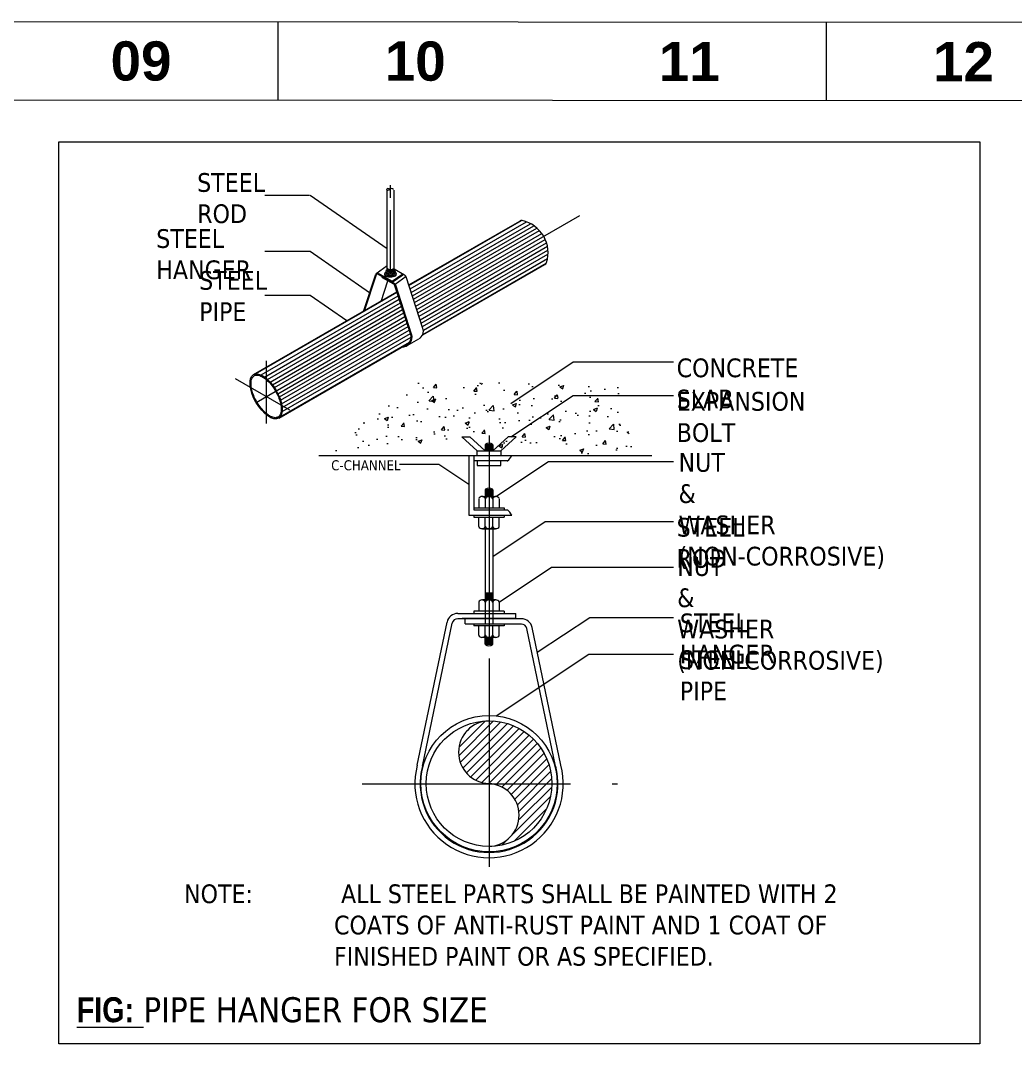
# Model space of a CAD drawing. Header units: inches. Extents: x -98933 to 1585249, y -3352739 to 192771.
# Drawn here: x -1288 to -798, y 50068 to 50584 of the extents above; entities that cross this region are included whole.
import ezdxf

# ---------------------------------------------------------------- set-up
doc = ezdxf.new("R2010")
doc.units = ezdxf.units.IN
doc.header["$MEASUREMENT"] = 0
doc.linetypes.add('CENTERX2', pattern=[4, 2.5, -0.5, 0.5, -0.5])
for name, color, linetype, lineweight in [('DIM', 7, 'Continuous', 0), ('FF-PIPE', 14, 'Continuous', 35), ('Inline', 7, 'Continuous', 0), ('Outline', 7, 'Continuous', 0), ('Scale', 7, 'Continuous', 0), ('Scale_Text', 7, 'Continuous', 0), ('Titelblk', 7, 'Continuous', 25), ('TITLE', 7, 'Continuous', 20)]:
    doc.layers.add(name, color=color, linetype=linetype, lineweight=lineweight)
doc.styles.add('arial narrow', font='tahoma.ttf')
doc.styles.get("Standard").update_dxf_attribs({"font": 'arialbd.ttf', "height": 24})

# ---------------------------------------------------------------- blocks, each defined once
blk = doc.blocks.new('swedl')
at = {"layer": 'FF-PIPE', "lineweight": 0}
h = blk.add_hatch(dxfattribs=at)
h.set_pattern_fill('AR-CONC', color=0, scale=6.75, style=0)
h.set_pattern_definition([(50, (203153.7, -17436.07), (48.41506, -4.23577), [5.0625, -55.6875]), (355, (203153.7, -17436.07), (-9.3657, 50.77297), [4.05, -44.55]), (100.4514, (203157.734, -17436.423), (39.0494, 46.53717), [4.30246, -47.3271]), (46.1842, (203153.7, -17422.57), (72.0388, -11.1725), [7.5938, -83.5312]), (96.6356, (203159.7, -17423.5), (63.0897, 65.753), [6.4537, -70.9906]), (351.1842, (203153.7, -17422.57), (63.0897, 65.753), [6.075, -66.825]), (21, (203160.45, -17425.945), (40.29123, -27.17678), [5.0625, -55.6875]), (326, (203160.45, -17425.945), (16.4238, 48.9476), [4.05, -44.55]), (71.4514, (203163.807, -17428.21), (56.71503, 21.7708), [4.30246, -47.3271]), (37.5, (203153.7, -17436.07), (0.82079, 22.470335), [0, -44.01, 0, -45.225, 0, -44.71875]), (7.5, (203153.7, -17436.07), (17.7572, 26.62279), [0, -25.785, 0, -42.9975, 0, -17.04375]), (327.5, (203138.647, -17436.07), (36.033014, -1.522454), [0, -16.875, 0, -52.65, 0, -69.8625]), (317.5, (203131.897, -17436.07), (39.36507, 6.75709), [0, -21.9375, 0, -34.965, 0, -49.6125])])
edge = h.paths.add_edge_path()
edge.add_line((207147.1, -17328.3), (207251.1, -17240.8))
edge.add_line((207251.1, -17240.8), (207497, -17240.8))
edge.add_line((207497, -17240.8), (207518.4, -17328.3))
edge.add_line((207130.3, -17328.3), (207542, -17328.3))
edge.add_line((207320.3, -17322.7), (207302, -17305.9))
edge.add_line((207320.3, -17328.3), (207320.3, -17322.7))
edge.add_line((207320.3, -17322.7), (207348.7, -17322.7))
edge.add_line((207348.7, -17322.7), (207348.7, -17328.3))
edge.add_line((207302, -17305.9), (207311.6, -17305.9))
edge.add_line((207330, -17322.7), (207311.6, -17305.9))
edge.add_line((207339, -17322.7), (207357.3, -17305.9))
edge.add_line((207348.7, -17322.7), (207367, -17305.9))
edge.add_line((207367, -17305.9), (207357.3, -17305.9))
h = blk.add_hatch(dxfattribs=at)
h.set_pattern_fill('ANSI31', color=0, scale=56.25, style=0)
h.set_pattern_definition([(45, (203162.9995, -17399.7794), (-4.971845, 4.971845), [])])
h.paths.add_polyline_path([(207343.8, -17722), (207343.8, -17646.6, 0.968683)])
h.paths.add_polyline_path([(207419.1, -17722, 0.414214), (207343.8, -17646.6), (207343.8, -17722)])
h.paths.add_polyline_path([(207343.8, -17797.4, 0.414214), (207419.1, -17722), (207343.8, -17722, -0.968683)])
at = {"layer": 'DIM', "color": 7}
blk.add_lwpolyline([(206827.6, -16951.7), (207932.8, -16951.7), (207932.8, -18034.4), (206827.6, -18034.4)], close=True, dxfattribs=at)
at = {"layer": 'FF-PIPE', "color": 0, "lineweight": 0}
for p, q in [((207221.4, -17107), (207221.4, -17009.6)), ((207229.8, -17106.9), (207229.8, -17009.6)), ((207128.5, -17016), (207074.9, -17016)), ((207221.4, -17080.2), (207129.2, -17016)), ((207247.5, -17123.5), (207380.6, -17046.7)), ((207247.7, -17124), (207382.6, -17046.1)), ((207249.2, -17128.3), (207388.7, -17047.7)), ((207250.5, -17132.4), (207393.5, -17049.9)), ((207250.5, -17132.4), (207393.5, -17049.9)), ((207251.8, -17136.5), (207397.6, -17052.4)), ((207253.2, -17140.6), (207401.2, -17055.2)), ((207254.5, -17144.7), (207404.3, -17058.2)), ((207255.8, -17148.8), (207407, -17061.6)), ((207258.5, -17157), (207411.2, -17068.9)), ((207259.8, -17161.1), (207412.7, -17072.9)), ((207261.1, -17165.3), (207413.8, -17077.1)), ((207129.2, -17083.4), (207074.9, -17083.4)), ((207200.5, -17133), (207129.2, -17083.4)), ((207262.5, -17169.4), (207414.5, -17081.6)), ((207263.8, -17173.5), (207414.5, -17086.4)), ((207208.4, -17109.6), (207221.4, -17100.2)), ((207264.2, -17183), (207412.3, -17097.5)), ((207264.4, -17183.4), (207410.8, -17098.9)), ((207265.1, -17177.6), (207414, -17091.6)), ((207193.2, -17155.5), (207207.8, -17110.5)), ((207194.5, -17154.7), (207208.8, -17110.9)), ((207210.3, -17110.3), (207227.7, -17120.3)), ((207210.8, -17109.3), (207227.7, -17119.1)), ((207215.6, -17114.6), (207215.6, -17113.3)), ((207215.6, -17113.3), (207229.9, -17121.5)), ((207215.6, -17114.6), (207229, -17122.3)), ((207220, -17107.2), (207220, -17109.1)), ((207223.6, -17110.8), (207223.6, -17111.7)), ((207227.4, -17110.8), (207227.4, -17111.8)), ((207227.7, -17119.1), (207240.3, -17110.1)), ((207227.7, -17120.3), (207240.3, -17111.3)), ((207229.8, -17104), (207242.5, -17111.3)), ((207231, -17122.5), (207244.2, -17113.1)), ((207231.2, -17107.2), (207231.2, -17109.1)), ((207240.3, -17111.3), (207240.3, -17110.1)), ((207264.5, -17175.6), (207244.4, -17113.7)), ((207214.2, -17143.3), (207222.3, -17118.4)), ((207227.7, -17120.3), (207227.7, -17119.1)), ((207249.8, -17182.9), (207230.9, -17124.6)), ((207250.8, -17182.5), (207231.8, -17123.9)), ((207061.2, -17231.1), (207233.1, -17131.8)), ((207063.7, -17230.2), (207233.4, -17132.3)), ((207070.4, -17231.5), (207234.8, -17136.6)), ((207129.2, -17136), (207074.9, -17136)), ((207173.1, -17166.5), (207129.2, -17136)), ((207074.4, -17234.1), (207236.1, -17140.7)), ((207074.4, -17234.1), (207236.1, -17140.7)), ((207078, -17236.9), (207237.5, -17144.8)), ((207081.1, -17240), (207238.8, -17148.9)), ((207083.8, -17243.3), (207240.1, -17153)), ((207086.3, -17246.7), (207241.5, -17157.1)), ((207090.5, -17254), (207244.1, -17165.3)), ((207092.2, -17257.9), (207245.5, -17169.4)), ((207093.7, -17261.9), (207246.8, -17173.5)), ((207094.8, -17266.1), (207248.1, -17177.6)), ((207095.5, -17270.6), (207249.4, -17181.7)), ((207095.5, -17275.5), (207250.3, -17186.1)), ((207245.5, -17196.2), (207259.7, -17188)), ((207091.4, -17283.3), (207248.8, -17192.5)), ((207093.3, -17281.6), (207248.5, -17192)), ((207369.8, -17265.8), (207444.7, -17215.8)), ((207444.7, -17215.8), (207565.1, -17215.8)), ((207369.8, -17305.9), (207444.7, -17256)), ((207444.7, -17256), (207565.1, -17256)), ((207311.3, -17305.9), (207320.9, -17305.9)), ((207329.6, -17322.7), (207311.3, -17305.9)), ((207339.3, -17322.7), (207320.9, -17305.9)), ((207339.3, -17314.9), (207348.2, -17314.9)), ((207339.3, -17315.2), (207339.3, -17322.7)), ((207339.3, -17315.8), (207348.3, -17315.8)), ((207348.3, -17322.7), (207366.6, -17305.9)), ((207348.3, -17315.2), (207348.3, -17322.7)), ((207358, -17322.7), (207376.3, -17305.9)), ((207376.3, -17305.9), (207366.6, -17305.9)), ((207139.6, -17328.3), (207539.1, -17328.3)), ((207319.4, -17328.3), (207319.4, -17399.9)), ((207325.7, -17328.3), (207325.7, -17393.5)), ((207339.3, -17316.7), (207348.3, -17316.7)), ((207339.3, -17317.6), (207348.3, -17317.6)), ((207339.3, -17318.5), (207348.3, -17318.5)), ((207339.3, -17319.4), (207348.3, -17319.4)), ((207339.3, -17320.2), (207348.3, -17320.2)), ((207339.3, -17321.1), (207348.3, -17321.1)), ((207339.3, -17322), (207348.3, -17322)), ((207283.6, -17339.1), (207236.4, -17339.1)), ((207319.4, -17363), (207283.6, -17339.1)), ((207365.6, -17334.7), (207325.7, -17334.7)), ((207352.1, -17377.3), (207415, -17335.5)), ((207415, -17335.5), (207565.1, -17335.5)), ((207336, -17377.4), (207351.4, -17377.4)), ((207339.2, -17369.2), (207339.2, -17380)), ((207339.2, -17369.8), (207348.2, -17369.8)), ((207339.2, -17370.7), (207348.2, -17370.7)), ((207339.2, -17371.6), (207348.2, -17371.6)), ((207339.2, -17372.5), (207348.2, -17372.5)), ((207339.2, -17373.3), (207348.2, -17373.3)), ((207339.2, -17374.2), (207348.2, -17374.2)), ((207339.2, -17375.1), (207348.2, -17375.1)), ((207339.2, -17376), (207348.2, -17376)), ((207339.2, -17376.9), (207348.2, -17376.9)), ((207339.3, -17368.9), (207348.1, -17368.9)), ((207348.2, -17369.2), (207348.2, -17379.9)), ((207325.7, -17391.1), (207361.8, -17391.1)), ((207331.4, -17380), (207331.4, -17391.1)), ((207339.2, -17380), (207339.2, -17391.1)), ((207339.2, -17380), (207339.2, -17391.1)), ((207348.2, -17380), (207348.2, -17391.1)), ((207356, -17380), (207356, -17391.1)), ((207361.8, -17391.1), (207361.8, -17393.5)), ((207319.4, -17399.9), (207371.1, -17399.9)), ((207325.7, -17393.5), (207365.6, -17393.5)), ((207325.7, -17399.9), (207325.7, -17402.3)), ((207325.7, -17402.3), (207361.8, -17402.3)), ((207331.4, -17413.4), (207331.4, -17402.3)), ((207339.2, -17413.4), (207339.2, -17402.3)), ((207339.2, -17413.4), (207339.2, -17402.3)), ((207348.2, -17413.4), (207348.2, -17402.3)), ((207356, -17413.4), (207356, -17402.3)), ((207361.8, -17399.9), (207361.8, -17402.3)), ((207336, -17416), (207351.4, -17416)), ((207339.2, -17416), (207339.2, -17530.4)), ((207348.2, -17449.4), (207411.1, -17407.5)), ((207348.2, -17416), (207348.2, -17530.4)), ((207411.1, -17407.5), (207565.1, -17407.5)), ((207356, -17504.1), (207418.9, -17462.2)), ((207418.9, -17462.2), (207565.1, -17462.2)), ((207331.4, -17504.1), (207331.4, -17515.2)), ((207351.4, -17501.6), (207336, -17501.6)), ((207348.2, -17493.6), (207339.2, -17493.6)), ((207348.2, -17494.5), (207339.2, -17494.5)), ((207348.2, -17495.4), (207339.2, -17495.4)), ((207348.2, -17496.3), (207339.2, -17496.3)), ((207348.2, -17497.1), (207339.2, -17497.1)), ((207348.2, -17498), (207339.2, -17498)), ((207348.2, -17498.9), (207339.2, -17498.9)), ((207348.2, -17499.8), (207339.2, -17499.8)), ((207348.2, -17500.7), (207339.2, -17500.7)), ((207339.2, -17504.1), (207339.2, -17515.2)), ((207348.2, -17504.1), (207348.2, -17515.2)), ((207348.2, -17504.1), (207348.2, -17515.2)), ((207356, -17504.1), (207356, -17515.2)), ((207325.7, -17515.2), (207325.7, -17517.7)), ((207361.8, -17515.2), (207325.7, -17515.2)), ((207361.8, -17515.2), (207361.8, -17517.7)), ((207263.8, -17701), (207299.6, -17529.4)), ((207306.2, -17524), (207382.6, -17524)), ((207376, -17524), (207311.6, -17524)), ((207315, -17530.4), (207315, -17524)), ((207376, -17524), (207376, -17517.7)), ((207401.7, -17564.3), (207464.6, -17522.5)), ((207464.6, -17522.5), (207565.1, -17522.5)), ((207315, -17530.4), (207382.6, -17530.4)), ((207325.7, -17530.4), (207325.7, -17532.8)), ((207361.8, -17532.8), (207325.7, -17532.8)), ((207331.4, -17543.9), (207331.4, -17532.8)), ((207339.2, -17543.9), (207339.2, -17532.8)), ((207348.2, -17543.9), (207348.2, -17532.8)), ((207348.2, -17543.9), (207348.2, -17532.8)), ((207356, -17543.9), (207356, -17532.8)), ((207361.8, -17530.4), (207361.8, -17532.8)), ((207423.7, -17701), (207389.2, -17535.8)), ((207430, -17699.7), (207395.5, -17534.5)), ((207352.1, -17546.5), (207335.3, -17546.5)), ((207339.2, -17554.7), (207339.2, -17544)), ((207348.2, -17547), (207339.2, -17547)), ((207348.2, -17547.9), (207339.2, -17547.9)), ((207348.2, -17548.8), (207339.2, -17548.8)), ((207348.2, -17549.7), (207339.2, -17549.7)), ((207348.2, -17550.6), (207339.2, -17550.6)), ((207348.2, -17551.5), (207339.2, -17551.5)), ((207348.2, -17552.3), (207339.2, -17552.3)), ((207348.2, -17553.2), (207339.2, -17553.2)), ((207348.2, -17554.1), (207339.2, -17554.1)), ((207348.2, -17554.7), (207348.2, -17543.9)), ((207348.1, -17555), (207339.2, -17555)), ((207352.4, -17640.7), (207463.5, -17566.8)), ((207463.5, -17566.8), (207565.1, -17566.8))]:
    blk.add_line(p, q, dxfattribs=at)
at = {"layer": 'FF-PIPE', "color": 0, "linetype": 'CENTERX2', "lineweight": 0, "ltscale": 30}
for p, q in [((207225.6, -17108.8), (207225.6, -17003)), ((207076.3, -17214.7), (207076.3, -17299.9)), ((207039.3, -17235.9), (207113.3, -17278.6))]:
    blk.add_line(p, q, dxfattribs=at)
at = {"layer": 'FF-PIPE', "color": 0, "linetype": 'CENTERX2', "lineweight": 0, "ltscale": 100}
for p, q in [((207257.2, -17152.9), (207452.8, -17040)), ((207064.2, -17264.4), (207242.8, -17161.2)), ((207343.8, -17304.1), (207343.8, -17558.5)), ((207343.8, -17572), (207343.8, -17831.6)), ((207191.7, -17722.1), (207497.9, -17722.1))]:
    blk.add_line(p, q, dxfattribs=at)
at = {"layer": 'FF-PIPE', "color": 0, "lineweight": 0}
for points in [[(207329.6, -17328.3), (207329.6, -17322.7), (207358, -17322.7), (207358, -17328.3)], [(207329.6, -17334.7), (207329.6, -17340.2), (207358, -17340.2), (207358, -17334.7)], [(207257.6, -17699.7), (207293.4, -17528.1)], [(207306.2, -17517.7), (207376, -17517.7)]]:
    blk.add_lwpolyline(points, dxfattribs=at)
for radius in [81.8, 75.4]:
    blk.add_circle((207343.8, -17722), radius, dxfattribs=at)
for centre, radius, start, end in [((207382.7, -17050.3), 4.22, 77.3332, 120), ((207408.7, -17095.3), 4.22, 300, 342.0537), ((207209.8, -17111.2), 2.11, 60, 162.0161), ((207209.8, -17111.2), 1.05, 60, 162.0161), ((207219.5, -17113.7), 4.95, 34.9182, 85.155), ((207222.1, -17109.1), 2.11, 180, 247.2094), ((207225.6, -17099.4), 5.74, 223.1363, 317.1643), ((207225.6, -17100.3), 5.74, 223.1363, 317.1643), ((207225.6, -17101.2), 5.74, 223.1363, 317.1643), ((207225.6, -17102.1), 5.74, 223.1363, 317.1643), ((207225.6, -17103), 5.74, 223.1363, 317.1643), ((207225.5, -17112.6), 2.61, 43.3675, 136.8806), ((207232.2, -17114.9), 6.29, 99.295, 139.8641), ((207229.1, -17109.1), 2.11, 292.7893, 0), ((207240.4, -17115), 4.22, 17.9839, 60), ((207226.9, -17125.9), 4.22, 17.9839, 60), ((207227.7, -17125.2), 4.22, 17.9839, 60), ((207254.5, -17178.8), 10.5, 300, 17.9839), ((207239.8, -17186.1), 11.6, 264.9505, 17.9839), ((207239.8, -17186.1), 10.5, 274.0466, 17.9839), ((207339.7, -17315.2), 0.45, 123.7463, 180), ((207343.8, -17321.3), 7.77, 56.2537, 123.7463), ((207347.8, -17315.2), 0.45, 0, 56.2537), ((207357, -17321.8), 15.5, 304.8253, 335.4746), ((207365.6, -17334.2), 0.45, 270, 304.8253), ((207335.3, -17381.5), 4.19, 21.9869, 158.0131), ((207339.6, -17369.2), 0.45, 123.7463, 180), ((207343.7, -17382.7), 5.25, 30.7812, 149.4844), ((207343.7, -17375.2), 7.77, 56.2537, 123.7463), ((207347.8, -17369.2), 0.45, 0, 56.2537), ((207352.1, -17381.5), 4.19, 21.9869, 158.0131), ((207365.6, -17394), 0.45, 55.1747, 90), ((207357, -17406.3), 15.5, 24.5254, 55.1747), ((207335.3, -17411.8), 4.19, 201.9869, 338.0131), ((207343.7, -17410.7), 5.25, 210.5156, 329.2188), ((207352.1, -17411.8), 4.19, 201.9869, 338.0131), ((207335.3, -17505.7), 4.19, 21.9869, 158.0131), ((207343.7, -17506.8), 5.25, 30.5156, 149.2188), ((207352.1, -17505.7), 4.19, 21.9869, 158.0131), ((207306.2, -17530.8), 13.1, 90, 168.2123), ((207306.2, -17530.8), 6.75, 90, 168.2123), ((207382.6, -17537.2), 13.1, 11.7874, 90), ((207382.6, -17537.2), 6.75, 11.7874, 90), ((207335.3, -17542.3), 4.19, 201.9869, 338.0131), ((207343.7, -17541.3), 5.25, 210.7812, 329.4844), ((207339.6, -17554.7), 0.45, 180, 236.2537), ((207347.7, -17554.7), 0.45, 303.7463, 0), ((207352.1, -17542.3), 4.19, 201.9869, 338.0131), ((207343.7, -17548.7), 7.77, 236.2537, 303.7463), ((207345, -17684.3), 37.7, 91.8227, 268.1773), ((207343.8, -17722), 89, 165.5046, 14.4954), ((207343.8, -17722), 82.7, 165.286, 14.7264), ((207342.2, -17759.8), 37.7, 271.8227, 88.1773)]:
    blk.add_arc(centre, radius, start, end, dxfattribs=at)
for centre, major_axis, ratio, start_param, end_param in [((207375.5, -17084.2), (-32.3, 22.4), 0.986968, 3.432375, 5.10354), ((207225.6, -17110.3), (-7.2, 0), 0.409919, 5.611339, 10.102941), ((207225.5, -17110.9), (-7.2, 0), 0.409919, 6.114596, 9.461064), ((207225.6, -17107.2), (-5.62, 0), 0.503824, 5.552814, 10.147512)]:
    blk.add_ellipse(centre, major_axis=major_axis, ratio=ratio, start_param=start_param, end_param=end_param, dxfattribs=at)
blk.add_ellipse((207076.3, -17257.2), major_axis=(15.1, -26.1), ratio=0.465574, dxfattribs=at)
for points, knots in [([(207224.9, -17008.9), (207224.9, -17008.9), (207224.1, -17008.3), (207222.6, -17007.1), (207221.3, -17008.3), (207220.7, -17008.9)], [24.675156, 24.675156, 24.675156, 24.675156, 24.675176, 38.22163, 49.945958, 49.945958, 49.945958, 49.945958]), ([(207221.2, -17111.1), (207221.6, -17111.2), (207221.9, -17111.3), (207222.8, -17111.6), (207223.4, -17111.7), (207225.1, -17111.9), (207226.3, -17111.9), (207227.9, -17111.7), (207228.4, -17111.6), (207229.3, -17111.3), (207229.6, -17111.2), (207229.9, -17111.1)], [0.875883, 0.875883, 0.875883, 0.875883, 1.050978, 1.050978, 1.320384, 1.320384, 1.851846, 1.851846, 2.100473, 2.100473, 2.26572, 2.26572, 2.26572, 2.26572]), ([(207090.6, -17282), (207091.2, -17281.6), (207091.8, -17281.1), (207092.8, -17279.8), (207093.3, -17279), (207093.9, -17277.1), (207094.2, -17276), (207094.4, -17273.6), (207094.5, -17272.3), (207094.3, -17269.5), (207094.1, -17268), (207093.3, -17264.2), (207092.6, -17261.8), (207090.8, -17257.1), (207089.7, -17254.7), (207087.2, -17250), (207085.8, -17247.7), (207082.7, -17243.5), (207081.1, -17241.5), (207077.7, -17238.1), (207076, -17236.5), (207072.9, -17234.3), (207071.5, -17233.5), (207069.1, -17232.4), (207068.1, -17232.1), (207066.2, -17231.7), (207065.3, -17231.6), (207063.7, -17231.7), (207063, -17231.9), (207061.7, -17232.6), (207061.1, -17233), (207060.1, -17234.1), (207059.6, -17234.8), (207058.9, -17236.5), (207058.6, -17237.4), (207058.2, -17239.6), (207058.2, -17240.8), (207058.2, -17243.8), (207058.4, -17245.7), (207059.2, -17249.9), (207059.9, -17252.2), (207061.6, -17256.9), (207062.6, -17259.2), (207065.1, -17263.8), (207066.4, -17266.1), (207069.4, -17270.3), (207071, -17272.3), (207074.3, -17275.8), (207075.9, -17277.4), (207079, -17279.7), (207080.3, -17280.5), (207082.6, -17281.7), (207083.6, -17282.1), (207085.5, -17282.6), (207086.4, -17282.8), (207088, -17282.8), (207088.8, -17282.7), (207089.9, -17282.4), (207090.2, -17282.2), (207090.6, -17282)], [0, 0, 0, 0, 0.191859, 0.191859, 0.383718, 0.383718, 0.575577, 0.575577, 0.767437, 0.767437, 0.959296, 0.959296, 1.23299, 1.23299, 1.506684, 1.506684, 1.780379, 1.780379, 2.054073, 2.054073, 2.327767, 2.327767, 2.557135, 2.557135, 2.740375, 2.740375, 2.923616, 2.923616, 3.106857, 3.106857, 3.290097, 3.290097, 3.473338, 3.473338, 3.656578, 3.656578, 3.839819, 3.839819, 4.088788, 4.088788, 4.357978, 4.357978, 4.627169, 4.627169, 4.896359, 4.896359, 5.165549, 5.165549, 5.434739, 5.434739, 5.653639, 5.653639, 5.82821, 5.82821, 6.002781, 6.002781, 6.182104, 6.182104, 6.283185, 6.283185, 6.283185, 6.283185])]:
    blk.add_open_spline(points, degree=3, knots=knots, dxfattribs=at)
blk.add_spline([(207229.1, -17008.9), (207226.7, -17007.8), (207224.9, -17008.9), (207222.6, -17010.1), (207220.7, -17008.9)], degree=3, dxfattribs=at)
blk.add_open_spline([(207229, -17008.9), (207229, -17008.9), (207229, -17008.9), (207229, -17008.9)], degree=3, dxfattribs=at)
at = {"layer": 'FF-PIPE', "color": 0, "lineweight": 0, "attachment_point": 1, "style": 'arial narrow'}
for s, insert, char_height, width in [('{\\C5;STEEL ROD}', (206993.6, -16989.2), 22.5, 0.15), ('{\\C5;STEEL HANGER}', (206944.5, -17056.5), 22.5, 0.15), ('{\\C5;STEEL PIPE}', (206996, -17106.7), 22.5, 0.15), ('{\\C5;CONCRETE SLAB}', (207568.9, -17211.7), 22.5, 0.15), ('{\\C5;EXPANSION BOLT}', (207569, -17251.9), 22.5, 0.15), ('{\\C5;NUT & WASHER\\P(NON-CORROSIVE)}', (207571.2, -17325.2), 22.5, 0.15), ('C-CHANNEL', (207154.4, -17333.9), 12, 0.15), ('{\\C5;STEEL ROD}', (207568.9, -17403), 22.5, 0.15), ('{\\C5;NUT & WASHER\\P(NON-CORROSIVE)}', (207569.6, -17450.2), 22.5, 0.15), ('{\\C5;STEEL HANGER}', (207572.8, -17517.8), 22.5, 0.15), ('{\\C5;STEEL PIPE}', (207572.7, -17562), 22.5, 0.15), ('{\\C5;NOTE:^I^I ALL STEEL PARTS SHALL BE PAINTED WITH 2\\P^I^ICOATS OF ANTI-RUST PAINT AND 1 COAT OF\\P^I^IFINISHED PAINT OR AS SPECIFIED.}', (206977.8, -17843), 22.5, 811.032), ('{\\fArial Narrow|b1|i0|c0|p34;\\LFIG:} PIPE HANGER FOR SIZE ', (206849.1, -17978.4), 30, 833.895)]:
    blk.add_mtext(s, dxfattribs=dict(at, insert=insert, char_height=char_height, width=width))
blk = doc.blocks.new('PAGE')
at = {"layer": 'Inline', "color": 252, "lineweight": 15}
blk.add_lwpolyline([(178051640.63, 22656441.11), (178051640.63, 22657235.79), (178050505.36, 22657235.79), (178050505.36, 22656441.11)], close=True, dxfattribs=at)
at = {"layer": 'Outline', "color": 252, "lineweight": 15}
blk.add_line((178051662.57, 22657252.66), (178050483.42, 22657252.66), dxfattribs=at)
at = {"layer": 'Scale', "color": 252, "lineweight": 9}
for p, q in [((178051014, 22657235.79), (178051014, 22657252.66)), ((178051131.99, 22657235.79), (178051131.99, 22657252.66))]:
    blk.add_line(p, q, dxfattribs=at)
at = {"layer": 'Scale_Text', "color": 252, "lineweight": 13, "char_height": 8.435, "width": 2.5102, "attachment_point": 5}
for s, insert in [('09', (178050984.5, 22657244.22)), ('10', (178051043.5, 22657244.22)), ('11', (178051102.49, 22657244.22)), ('12', (178051161.49, 22657244.22))]:
    blk.add_mtext(s, dxfattribs=dict(at, insert=insert))
blk = doc.blocks.new('Title')
at = {"layer": 'Titelblk', "color": 3, "linetype": 'Continuous', "lineweight": 0, "xscale": 3.014611567961765, "yscale": 3.014611567959946, "zscale": 3.014611567966516}
blk.add_blockref('PAGE', (-536855255.83, -68388223.96), dxfattribs=at)

msp = doc.modelspace()

# ---------------------------------------------------------------- block references
at = {"layer": 'DIM', "color": 0, "lineweight": -2, "xscale": 0.4111037293332629, "yscale": 0.4111037293332629, "zscale": 0.4111037293385709}
msp.add_blockref('swedl', (-86297.26, 57493.51), dxfattribs=at)
at = {"layer": 'TITLE', "xscale": 0.7603744908821076, "yscale": 0.7603744908810768, "zscale": 0.7603744845895826, "rotation": 359.9723273306346}
msp.add_blockref('Title', (75370.65, 115488.8), dxfattribs=at)

doc.saveas('drawing.dxf')
